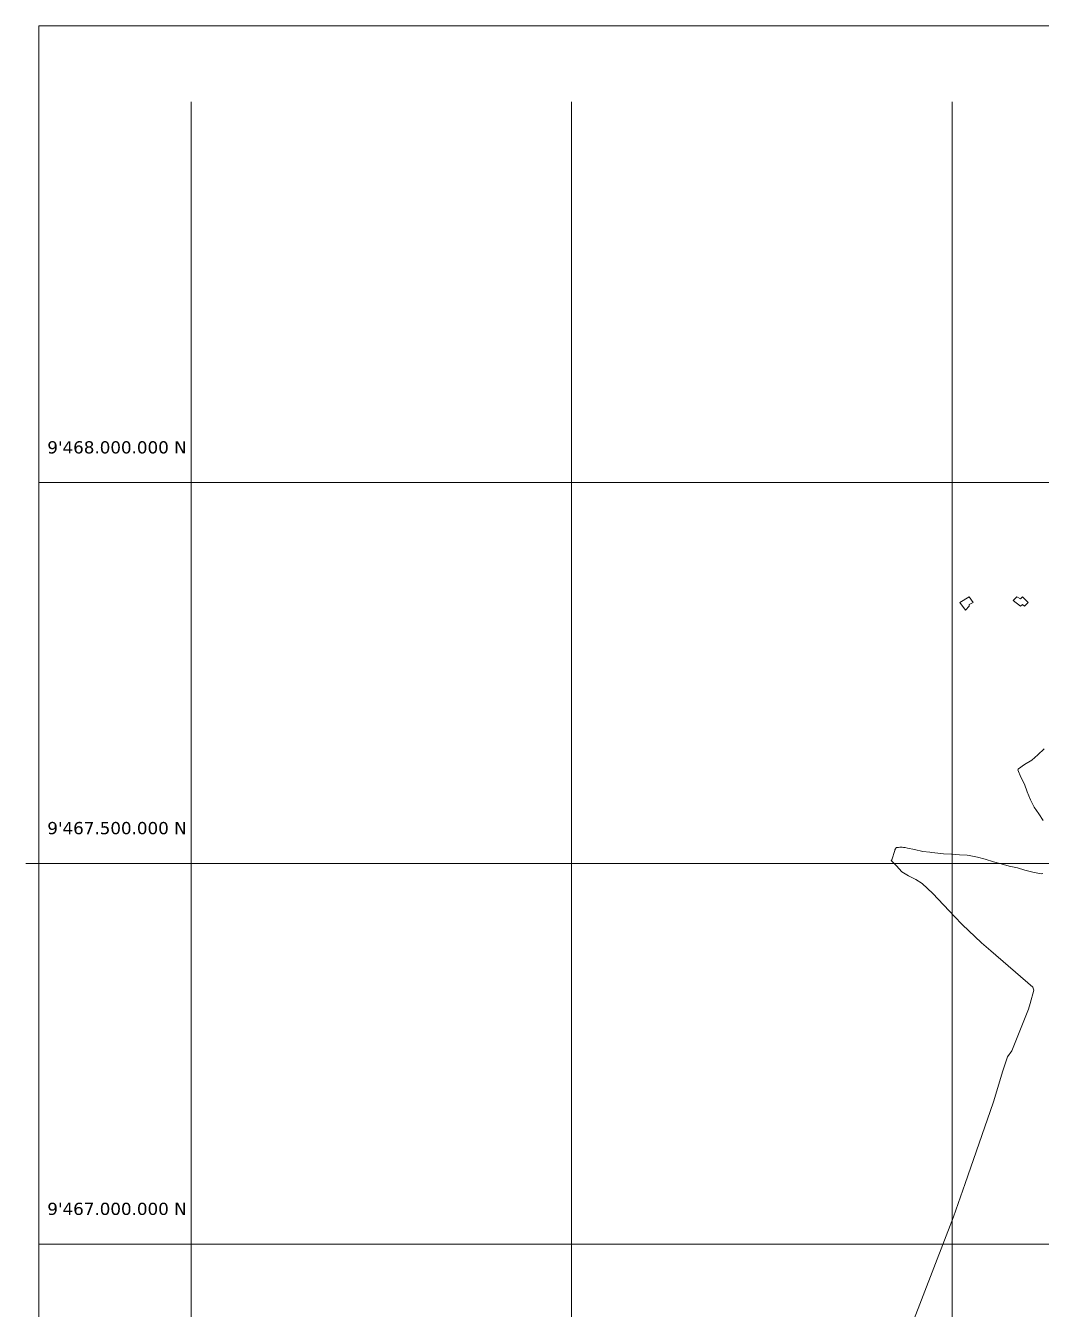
# Model space of a CAD drawing. Header units: metres. Extents: x 278 to 15006, y -2322 to 4522.
# Drawn here: x 344 to 1679, y 2836 to 4522 of the extents above; entities that cross this region are included whole.
import ezdxf

# ---------------------------------------------------------------- set-up
doc = ezdxf.new("R2010")
doc.units = ezdxf.units.M
doc.header["$LTSCALE"] = 25.4
doc.header["$MEASUREMENT"] = 0
doc.layers.add('cable via', color=32, linetype='Continuous', lineweight=30)
doc.layers.add('MANZANAS', color=6, linetype='Continuous', lineweight=18)
doc.layers.add('PARCELAS', color=3, linetype='Continuous')

msp = doc.modelspace()

# ---------------------------------------------------------------- linework, layer by layer
at = {"layer": 'cable via', "lineweight": 13}
for p, q in [((361.4, -678), (361.4, 4522)), ((361.4, 4522), (4161.4, 4522)), ((561.4, -678), (561.4, 4422)), ((1061.4, 4422), (1061.4, -678)), ((4161.4, 3922), (361.4, 3922)), ((4144.2, 3422), (344.2, 3422)), ((4161.4, 2922), (361.4, 2922))]:
    msp.add_line(p, q, dxfattribs=at)
at = {"layer": 'cable via', "color": 49, "lineweight": 13}
msp.add_line((1561.4, 4422), (1561.4, -678), dxfattribs=at)
at = {"layer": 'MANZANAS', "linetype": 'Continuous', "lineweight": 13}
for p, q in [((1571.4, 3764.5), (1583.9, 3772)), ((1578.9, 3754.5), (1571.4, 3764.5)), ((1583.9, 3759.5), (1578.9, 3754.5)), ((1583.9, 3772), (1588.9, 3764.5)), ((1588.9, 3764.5), (1583.9, 3762)), ((1583.9, 3762), (1583.9, 3759.5)), ((1641.4, 3767), (1646.4, 3772)), ((1651.4, 3759.5), (1641.4, 3767)), ((1646.4, 3772), (1651.4, 3769.5)), ((1651.4, 3769.5), (1653.9, 3772)), ((1653.9, 3762), (1651.4, 3759.5)), ((1653.9, 3772), (1661.4, 3764.5)), ((1656.4, 3759.5), (1653.9, 3762)), ((1661.4, 3764.5), (1656.4, 3759.5))]:
    msp.add_line(p, q, dxfattribs=at)
at = {"layer": 'PARCELAS', "color": 3, "linetype": 'Continuous', "lineweight": 13}
for points in [[(1682.3, 3572.4), (1673.9, 3564.6), (1666.1, 3557.6), (1656.7, 3552), (1648.6, 3546.1), (1648, 3545.6), (1647.6, 3544.6), (1651.7, 3535.1), (1656.4, 3526.1), (1659.9, 3515.8), (1664.4, 3505.2), (1667.7, 3498.3), (1669, 3495.7), (1675.3, 3487.2), (1680.9, 3478.2)], [(1680.5, 3408.6), (1678.4, 3408.4), (1667.3, 3410.2), (1656.9, 3413.1), (1647.3, 3415.9), (1636.5, 3418.1), (1625.8, 3421.5), (1615.7, 3424), (1604.6, 3427.4), (1594.7, 3429.9), (1583.9, 3432.4), (1581.3, 3432.8), (1570.9, 3433.1), (1560.6, 3434), (1550.2, 3434.6), (1538.7, 3435.6), (1534.1, 3436.3), (1531.9, 3436.5), (1522.7, 3437.4), (1511.9, 3440), (1502.9, 3442.1), (1499.8, 3442.6), (1497.6, 3443), (1495.9, 3443.1), (1492.6, 3443.1), (1491, 3443), (1489.6, 3442.9), (1488.3, 3442.6), (1487.4, 3441.9), (1487, 3441.2), (1486.2, 3439.9), (1486.1, 3439.2), (1486, 3438.7), (1482, 3426.7), (1481.4, 3425.7), (1488.1, 3418.8), (1495.3, 3411), (1504, 3405.6), (1513.9, 3400.8), (1522, 3395.7), (1535.9, 3382.3), (1564.5, 3352.1), (1574.7, 3341.8), (1600, 3317.6), (1612.3, 3306.9), (1667.4, 3259.3), (1668.7, 3255.3), (1663.9, 3237.9), (1661.9, 3230.6), (1639.7, 3175.7), (1634.2, 3167.7), (1627.4, 3148.4), (1616.2, 3110), (1615.3, 3107.5), (1578.5, 3001.6), (1563.2, 2957.6), (1497.3, 2787.6)]]:
    msp.add_lwpolyline(points, dxfattribs=at)

# ---------------------------------------------------------------- texts
at = {"layer": 'cable via', "lineweight": 13, "char_height": 16, "width": 26455.68, "attachment_point": 1}
for s, insert in [("{\\fVerdana|b0|i0|c0|p34;9'468.000.000 N}", (372.6, 3976.3)), ("{\\fVerdana|b0|i0|c0|p34;9'467.500.000 N}", (372.6, 3476.3)), ("{\\fVerdana|b0|i0|c0|p34;9'467.000.000 N}", (372.6, 2976.3))]:
    msp.add_mtext(s, dxfattribs=dict(at, insert=insert))

doc.saveas('drawing.dxf')
